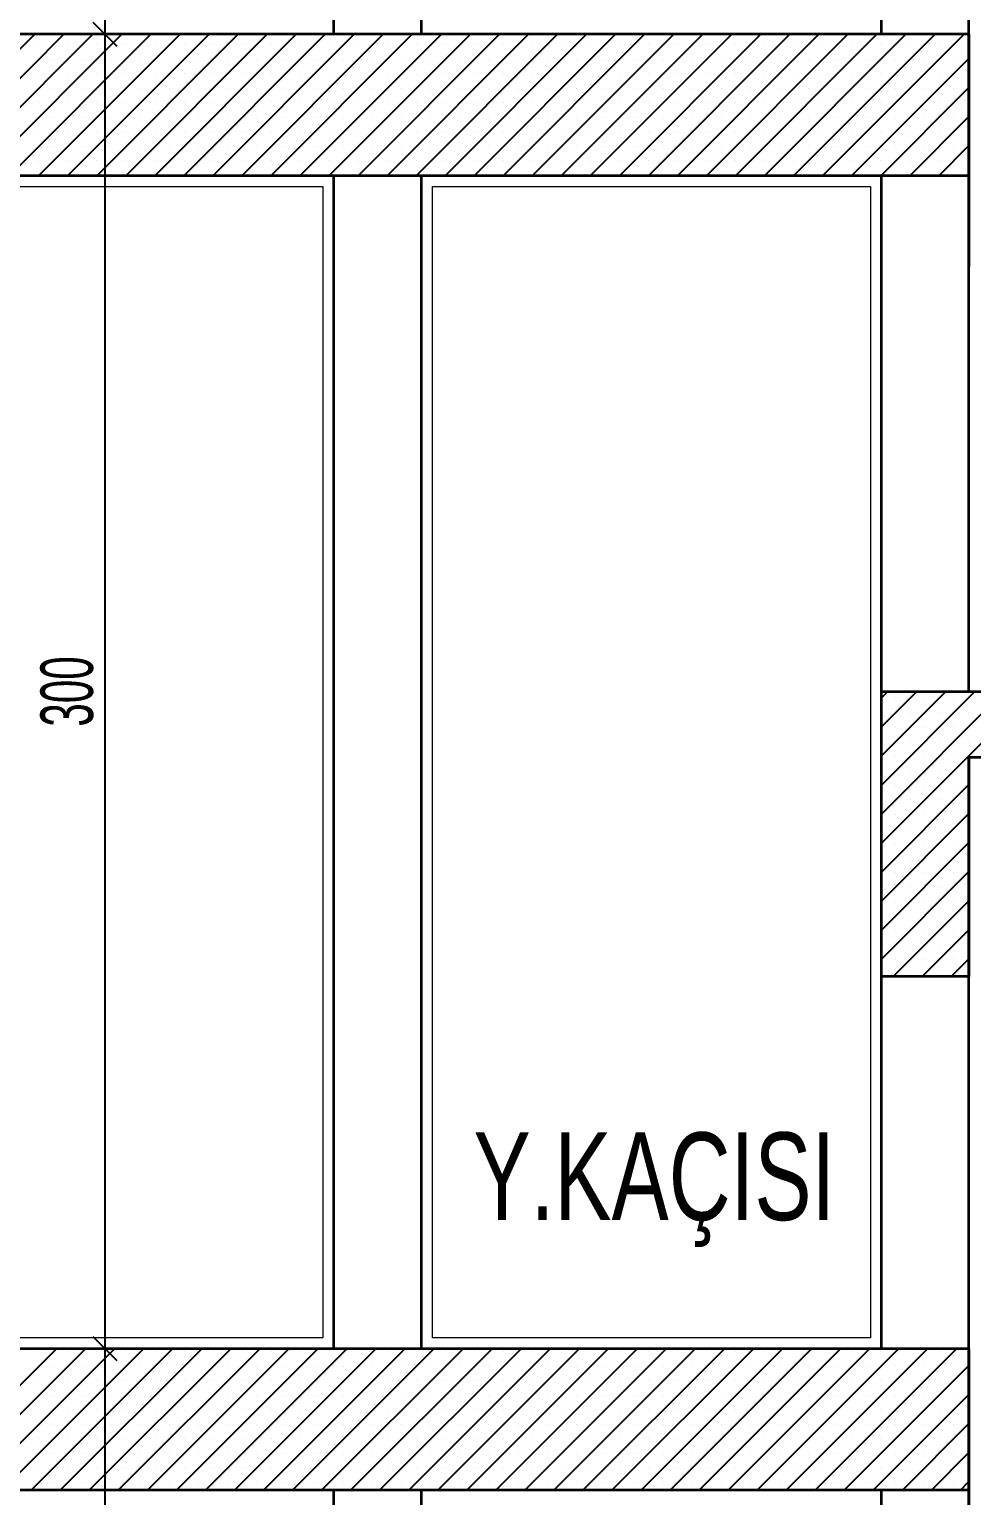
# Model space of a CAD drawing. Header units: inches. Extents: x -7543 to -822, y 102837 to 190349.
# Drawn here: x -828.2879 to -828.2449, y 102837.1172 to 102837.1841 of the extents above; entities that cross this region are included whole.
import ezdxf

# ---------------------------------------------------------------- set-up
doc = ezdxf.new("R2010")
doc.units = ezdxf.units.IN
doc.header["$MEASUREMENT"] = 0
doc.layers.get('0').update_dxf_attribs({"lineweight": 25})
doc.layers.add('DUVAR', color=7, linetype='Continuous', lineweight=35, true_color=0xfc4642)
for name, color, linetype, lineweight in [('ICOL', 55, 'Continuous', 25), ('SIVA', 150, 'Continuous', 15), ('TARAMA', 8, 'Continuous', 25), ('YAZI', 7, 'Continuous', 25)]:
    doc.layers.add(name, color=color, linetype=linetype, lineweight=lineweight)
doc.styles.add('arıal', font='arial.ttf', dxfattribs={"width": 0.7})
doc.styles.add('OLCU', font='tromand.shx', dxfattribs={"width": 0.6, "height": 12})

# ---------------------------------------------------------------- blocks, each defined once
blk = doc.blocks.new('_Oblique')
at = {"color": 0, "linetype": 'ByBlock', "lineweight": -2}
blk.add_line((-0.5, -0.5), (0.5, 0.5), dxfattribs=at)

msp = doc.modelspace()

# ---------------------------------------------------------------- linework, layer by layer
at = {"layer": 'DUVAR'}
for p, q in [((-828.274018, 102837.183885), (-828.274018, 102837.237427)), ((-828.270018, 102837.183885), (-828.270018, 102837.237427)), ((-828.249018, 102837.183885), (-828.249018, 102837.237427)), ((-828.245018, 102837.179227), (-828.245018, 102837.210873)), ((-828.245018, 102837.183885), (-828.339018, 102837.183885)), ((-828.245018, 102837.183885), (-828.335018, 102837.183885)), ((-828.245018, 102837.183885), (-828.245018, 102837.173285)), ((-828.245018, 102837.183885), (-828.245018, 102837.173285)), ((-828.245018, 102837.153873), (-828.245018, 102837.180627)), ((-828.245018, 102837.177427), (-828.339018, 102837.177427)), ((-828.245018, 102837.177427), (-828.339018, 102837.177427)), ((-828.245018, 102837.177427), (-828.339018, 102837.177427)), ((-828.245018, 102837.177427), (-828.339018, 102837.177427)), ((-828.245018, 102837.177427), (-828.339018, 102837.177427)), ((-828.274018, 102837.123885), (-828.274018, 102837.177427)), ((-828.270018, 102837.123885), (-828.270018, 102837.177427)), ((-828.249018, 102837.123885), (-828.249018, 102837.177427)), ((-828.219051, 102837.153873), (-828.249018, 102837.153873)), ((-828.245018, 102837.119227), (-828.245018, 102837.150873)), ((-828.225828, 102837.150873), (-828.245018, 102837.150873)), ((-828.245018, 102837.150873), (-828.245018, 102837.140873)), ((-828.245018, 102837.140873), (-828.249018, 102837.140873)), ((-828.245018, 102837.123885), (-828.339018, 102837.123885)), ((-828.245018, 102837.123885), (-828.335018, 102837.123885)), ((-828.245018, 102837.123885), (-828.245018, 102837.113285)), ((-828.245018, 102837.093873), (-828.245018, 102837.120627)), ((-828.245018, 102837.117427), (-828.339018, 102837.117427)), ((-828.245018, 102837.117427), (-828.339018, 102837.117427)), ((-828.245018, 102837.117427), (-828.339018, 102837.117427)), ((-828.245018, 102837.117427), (-828.339018, 102837.117427)), ((-828.245018, 102837.117427), (-828.339018, 102837.117427)), ((-828.274018, 102837.063885), (-828.274018, 102837.117427)), ((-828.270018, 102837.063885), (-828.270018, 102837.117427)), ((-828.249018, 102837.063885), (-828.249018, 102837.117427))]:
    msp.add_line(p, q, dxfattribs=at)
at = {"layer": 'ICOL'}
for p, q in [((-828.284468, 102837.243885), (-828.284468, 102837.183885)), ((-828.284468, 102837.183885), (-828.284468, 102837.123885)), ((-828.284468, 102837.123885), (-828.284468, 102837.063885))]:
    msp.add_line(p, q, dxfattribs=at)
at = {"layer": 'ICOL', "color": 53}
for p, q in [((-828.286868, 102837.183885), (-828.285308, 102837.183885)), ((-828.286868, 102837.183885), (-828.285308, 102837.183885)), ((-828.286868, 102837.123885), (-828.285308, 102837.123885)), ((-828.286868, 102837.123885), (-828.285308, 102837.123885))]:
    msp.add_line(p, q, dxfattribs=at)
at = {"layer": 'SIVA'}
for p, q in [((-828.330518, 102837.176927), (-828.274518, 102837.176927)), ((-828.274518, 102837.176927), (-828.274518, 102837.124385)), ((-828.269518, 102837.176927), (-828.249518, 102837.176927)), ((-828.269518, 102837.124385), (-828.269518, 102837.176927)), ((-828.249518, 102837.176927), (-828.249518, 102837.124385)), ((-828.274518, 102837.124385), (-828.330518, 102837.124385)), ((-828.249518, 102837.124385), (-828.269518, 102837.124385))]:
    msp.add_line(p, q, dxfattribs=at)
at = {"layer": 'TARAMA'}
for p, q in [((-828.294126, 102837.177427), (-828.287668, 102837.183885)), ((-828.2928, 102837.177427), (-828.286343, 102837.183885)), ((-828.291474, 102837.177427), (-828.285017, 102837.183885)), ((-828.290149, 102837.177427), (-828.283691, 102837.183885)), ((-828.288823, 102837.177427), (-828.282365, 102837.183885)), ((-828.287497, 102837.177427), (-828.281039, 102837.183885)), ((-828.287484, 102837.183406), (-828.287484, 102837.183406)), ((-828.286171, 102837.177427), (-828.279714, 102837.183885)), ((-828.286159, 102837.183406), (-828.286159, 102837.183406)), ((-828.284845, 102837.177427), (-828.278388, 102837.183885)), ((-828.284833, 102837.183406), (-828.284833, 102837.183406)), ((-828.283519, 102837.177427), (-828.277062, 102837.183885)), ((-828.283507, 102837.183406), (-828.283507, 102837.183406)), ((-828.282194, 102837.177427), (-828.275736, 102837.183885)), ((-828.282181, 102837.183406), (-828.282181, 102837.183406)), ((-828.280868, 102837.177427), (-828.27441, 102837.183885)), ((-828.280855, 102837.183406), (-828.280855, 102837.183406)), ((-828.279542, 102837.177427), (-828.273084, 102837.183885)), ((-828.279529, 102837.183406), (-828.279529, 102837.183406)), ((-828.278216, 102837.177427), (-828.271759, 102837.183885)), ((-828.278204, 102837.183406), (-828.278204, 102837.183406)), ((-828.27689, 102837.177427), (-828.270433, 102837.183885)), ((-828.276878, 102837.183406), (-828.276878, 102837.183406)), ((-828.275564, 102837.177427), (-828.269107, 102837.183885)), ((-828.275552, 102837.183406), (-828.275552, 102837.183406)), ((-828.274239, 102837.177427), (-828.267781, 102837.183885)), ((-828.274226, 102837.183406), (-828.274226, 102837.183406)), ((-828.272913, 102837.177427), (-828.266455, 102837.183885)), ((-828.2729, 102837.183406), (-828.2729, 102837.183406)), ((-828.271587, 102837.177427), (-828.265129, 102837.183885)), ((-828.271575, 102837.183406), (-828.271575, 102837.183406)), ((-828.270261, 102837.177427), (-828.263804, 102837.183885)), ((-828.270249, 102837.183406), (-828.270249, 102837.183406)), ((-828.268935, 102837.177427), (-828.262478, 102837.183885)), ((-828.268923, 102837.183406), (-828.268923, 102837.183406)), ((-828.26761, 102837.177427), (-828.261152, 102837.183885)), ((-828.267597, 102837.183406), (-828.267597, 102837.183406)), ((-828.266284, 102837.177427), (-828.259826, 102837.183885)), ((-828.266271, 102837.183406), (-828.266271, 102837.183406)), ((-828.264958, 102837.177427), (-828.2585, 102837.183885)), ((-828.264945, 102837.183406), (-828.264945, 102837.183406)), ((-828.263632, 102837.177427), (-828.257175, 102837.183885)), ((-828.26362, 102837.183406), (-828.26362, 102837.183406)), ((-828.262306, 102837.177427), (-828.255849, 102837.183885)), ((-828.262294, 102837.183406), (-828.262294, 102837.183406)), ((-828.26098, 102837.177427), (-828.254523, 102837.183885)), ((-828.260968, 102837.183406), (-828.260968, 102837.183406)), ((-828.259655, 102837.177427), (-828.253197, 102837.183885)), ((-828.259642, 102837.183406), (-828.259642, 102837.183406)), ((-828.258329, 102837.177427), (-828.251871, 102837.183885)), ((-828.258316, 102837.183406), (-828.258316, 102837.183406)), ((-828.257003, 102837.177427), (-828.250545, 102837.183885)), ((-828.25699, 102837.183406), (-828.25699, 102837.183406)), ((-828.255677, 102837.177427), (-828.24922, 102837.183885)), ((-828.255665, 102837.183406), (-828.255665, 102837.183406)), ((-828.254351, 102837.177427), (-828.247894, 102837.183885)), ((-828.254339, 102837.183406), (-828.254339, 102837.183406)), ((-828.253025, 102837.177427), (-828.246568, 102837.183885)), ((-828.253013, 102837.183406), (-828.253013, 102837.183406)), ((-828.2517, 102837.177427), (-828.245242, 102837.183885)), ((-828.251687, 102837.183406), (-828.251687, 102837.183406)), ((-828.250361, 102837.183406), (-828.250361, 102837.183406)), ((-828.249036, 102837.183406), (-828.249036, 102837.183406)), ((-828.24771, 102837.183406), (-828.24771, 102837.183406)), ((-828.246384, 102837.183406), (-828.246384, 102837.183406)), ((-828.245058, 102837.183406), (-828.245058, 102837.183406)), ((-828.286822, 102837.182743), (-828.286822, 102837.182743)), ((-828.285496, 102837.182743), (-828.285496, 102837.182743)), ((-828.28417, 102837.182743), (-828.28417, 102837.182743)), ((-828.282844, 102837.182743), (-828.282844, 102837.182743)), ((-828.281518, 102837.182743), (-828.281518, 102837.182743)), ((-828.280192, 102837.182743), (-828.280192, 102837.182743)), ((-828.278867, 102837.182743), (-828.278867, 102837.182743)), ((-828.277541, 102837.182743), (-828.277541, 102837.182743)), ((-828.276215, 102837.182743), (-828.276215, 102837.182743)), ((-828.274889, 102837.182743), (-828.274889, 102837.182743)), ((-828.273563, 102837.182743), (-828.273563, 102837.182743)), ((-828.272237, 102837.182743), (-828.272237, 102837.182743)), ((-828.270912, 102837.182743), (-828.270912, 102837.182743)), ((-828.269586, 102837.182743), (-828.269586, 102837.182743)), ((-828.26826, 102837.182743), (-828.26826, 102837.182743)), ((-828.266934, 102837.182743), (-828.266934, 102837.182743)), ((-828.265608, 102837.182743), (-828.265608, 102837.182743)), ((-828.264283, 102837.182743), (-828.264283, 102837.182743)), ((-828.262957, 102837.182743), (-828.262957, 102837.182743)), ((-828.261631, 102837.182743), (-828.261631, 102837.182743)), ((-828.260305, 102837.182743), (-828.260305, 102837.182743)), ((-828.258979, 102837.182743), (-828.258979, 102837.182743)), ((-828.257653, 102837.182743), (-828.257653, 102837.182743)), ((-828.256328, 102837.182743), (-828.256328, 102837.182743)), ((-828.255002, 102837.182743), (-828.255002, 102837.182743)), ((-828.253676, 102837.182743), (-828.253676, 102837.182743)), ((-828.25235, 102837.182743), (-828.25235, 102837.182743)), ((-828.251024, 102837.182743), (-828.251024, 102837.182743)), ((-828.250374, 102837.177427), (-828.245018, 102837.182783)), ((-828.249698, 102837.182743), (-828.249698, 102837.182743)), ((-828.248373, 102837.182743), (-828.248373, 102837.182743)), ((-828.247047, 102837.182743), (-828.247047, 102837.182743)), ((-828.245721, 102837.182743), (-828.245721, 102837.182743)), ((-828.287484, 102837.18208), (-828.287484, 102837.18208)), ((-828.286159, 102837.18208), (-828.286159, 102837.18208)), ((-828.284833, 102837.18208), (-828.284833, 102837.18208)), ((-828.283507, 102837.18208), (-828.283507, 102837.18208)), ((-828.282181, 102837.18208), (-828.282181, 102837.18208)), ((-828.280855, 102837.18208), (-828.280855, 102837.18208)), ((-828.279529, 102837.18208), (-828.279529, 102837.18208)), ((-828.278204, 102837.18208), (-828.278204, 102837.18208)), ((-828.276878, 102837.18208), (-828.276878, 102837.18208)), ((-828.275552, 102837.18208), (-828.275552, 102837.18208)), ((-828.274226, 102837.18208), (-828.274226, 102837.18208)), ((-828.2729, 102837.18208), (-828.2729, 102837.18208)), ((-828.271575, 102837.18208), (-828.271575, 102837.18208)), ((-828.270249, 102837.18208), (-828.270249, 102837.18208)), ((-828.268923, 102837.18208), (-828.268923, 102837.18208)), ((-828.267597, 102837.18208), (-828.267597, 102837.18208)), ((-828.266271, 102837.18208), (-828.266271, 102837.18208)), ((-828.264945, 102837.18208), (-828.264945, 102837.18208)), ((-828.26362, 102837.18208), (-828.26362, 102837.18208)), ((-828.262294, 102837.18208), (-828.262294, 102837.18208)), ((-828.260968, 102837.18208), (-828.260968, 102837.18208)), ((-828.259642, 102837.18208), (-828.259642, 102837.18208)), ((-828.258316, 102837.18208), (-828.258316, 102837.18208)), ((-828.25699, 102837.18208), (-828.25699, 102837.18208)), ((-828.255665, 102837.18208), (-828.255665, 102837.18208)), ((-828.254339, 102837.18208), (-828.254339, 102837.18208)), ((-828.253013, 102837.18208), (-828.253013, 102837.18208)), ((-828.251687, 102837.18208), (-828.251687, 102837.18208)), ((-828.250361, 102837.18208), (-828.250361, 102837.18208)), ((-828.249036, 102837.18208), (-828.249036, 102837.18208)), ((-828.24771, 102837.18208), (-828.24771, 102837.18208)), ((-828.246384, 102837.18208), (-828.246384, 102837.18208)), ((-828.245058, 102837.18208), (-828.245058, 102837.18208)), ((-828.286822, 102837.181417), (-828.286822, 102837.181417)), ((-828.285496, 102837.181417), (-828.285496, 102837.181417)), ((-828.28417, 102837.181417), (-828.28417, 102837.181417)), ((-828.282844, 102837.181417), (-828.282844, 102837.181417)), ((-828.281518, 102837.181417), (-828.281518, 102837.181417)), ((-828.280192, 102837.181417), (-828.280192, 102837.181417)), ((-828.278867, 102837.181417), (-828.278867, 102837.181417)), ((-828.277541, 102837.181417), (-828.277541, 102837.181417)), ((-828.276215, 102837.181417), (-828.276215, 102837.181417)), ((-828.274889, 102837.181417), (-828.274889, 102837.181417)), ((-828.273563, 102837.181417), (-828.273563, 102837.181417)), ((-828.272237, 102837.181417), (-828.272237, 102837.181417)), ((-828.270912, 102837.181417), (-828.270912, 102837.181417)), ((-828.269586, 102837.181417), (-828.269586, 102837.181417)), ((-828.26826, 102837.181417), (-828.26826, 102837.181417)), ((-828.266934, 102837.181417), (-828.266934, 102837.181417)), ((-828.265608, 102837.181417), (-828.265608, 102837.181417)), ((-828.264283, 102837.181417), (-828.264283, 102837.181417)), ((-828.262957, 102837.181417), (-828.262957, 102837.181417)), ((-828.261631, 102837.181417), (-828.261631, 102837.181417)), ((-828.260305, 102837.181417), (-828.260305, 102837.181417)), ((-828.258979, 102837.181417), (-828.258979, 102837.181417)), ((-828.257653, 102837.181417), (-828.257653, 102837.181417)), ((-828.256328, 102837.181417), (-828.256328, 102837.181417)), ((-828.255002, 102837.181417), (-828.255002, 102837.181417)), ((-828.253676, 102837.181417), (-828.253676, 102837.181417)), ((-828.25235, 102837.181417), (-828.25235, 102837.181417)), ((-828.251024, 102837.181417), (-828.251024, 102837.181417)), ((-828.249698, 102837.181417), (-828.249698, 102837.181417)), ((-828.249048, 102837.177427), (-828.245018, 102837.181458)), ((-828.248373, 102837.181417), (-828.248373, 102837.181417)), ((-828.247047, 102837.181417), (-828.247047, 102837.181417)), ((-828.245721, 102837.181417), (-828.245721, 102837.181417)), ((-828.287484, 102837.180754), (-828.287484, 102837.180754)), ((-828.286159, 102837.180754), (-828.286159, 102837.180754)), ((-828.284833, 102837.180754), (-828.284833, 102837.180754)), ((-828.283507, 102837.180754), (-828.283507, 102837.180754)), ((-828.282181, 102837.180754), (-828.282181, 102837.180754)), ((-828.280855, 102837.180754), (-828.280855, 102837.180754)), ((-828.279529, 102837.180754), (-828.279529, 102837.180754)), ((-828.278204, 102837.180754), (-828.278204, 102837.180754)), ((-828.276878, 102837.180754), (-828.276878, 102837.180754)), ((-828.275552, 102837.180754), (-828.275552, 102837.180754)), ((-828.274226, 102837.180754), (-828.274226, 102837.180754)), ((-828.2729, 102837.180754), (-828.2729, 102837.180754)), ((-828.271575, 102837.180754), (-828.271575, 102837.180754)), ((-828.270249, 102837.180754), (-828.270249, 102837.180754)), ((-828.268923, 102837.180754), (-828.268923, 102837.180754)), ((-828.267597, 102837.180754), (-828.267597, 102837.180754)), ((-828.266271, 102837.180754), (-828.266271, 102837.180754)), ((-828.264945, 102837.180754), (-828.264945, 102837.180754)), ((-828.26362, 102837.180754), (-828.26362, 102837.180754)), ((-828.262294, 102837.180754), (-828.262294, 102837.180754)), ((-828.260968, 102837.180754), (-828.260968, 102837.180754)), ((-828.259642, 102837.180754), (-828.259642, 102837.180754)), ((-828.258316, 102837.180754), (-828.258316, 102837.180754)), ((-828.25699, 102837.180754), (-828.25699, 102837.180754)), ((-828.255665, 102837.180754), (-828.255665, 102837.180754)), ((-828.254339, 102837.180754), (-828.254339, 102837.180754)), ((-828.253013, 102837.180754), (-828.253013, 102837.180754)), ((-828.251687, 102837.180754), (-828.251687, 102837.180754)), ((-828.250361, 102837.180754), (-828.250361, 102837.180754)), ((-828.249036, 102837.180754), (-828.249036, 102837.180754)), ((-828.24771, 102837.180754), (-828.24771, 102837.180754)), ((-828.246384, 102837.180754), (-828.246384, 102837.180754)), ((-828.245058, 102837.180754), (-828.245058, 102837.180754)), ((-828.286822, 102837.180091), (-828.286822, 102837.180091)), ((-828.285496, 102837.180091), (-828.285496, 102837.180091)), ((-828.28417, 102837.180091), (-828.28417, 102837.180091)), ((-828.282844, 102837.180091), (-828.282844, 102837.180091)), ((-828.281518, 102837.180091), (-828.281518, 102837.180091)), ((-828.280192, 102837.180091), (-828.280192, 102837.180091)), ((-828.278867, 102837.180091), (-828.278867, 102837.180091)), ((-828.277541, 102837.180091), (-828.277541, 102837.180091)), ((-828.276215, 102837.180091), (-828.276215, 102837.180091)), ((-828.274889, 102837.180091), (-828.274889, 102837.180091)), ((-828.273563, 102837.180091), (-828.273563, 102837.180091)), ((-828.272237, 102837.180091), (-828.272237, 102837.180091)), ((-828.270912, 102837.180091), (-828.270912, 102837.180091)), ((-828.269586, 102837.180091), (-828.269586, 102837.180091)), ((-828.26826, 102837.180091), (-828.26826, 102837.180091)), ((-828.266934, 102837.180091), (-828.266934, 102837.180091)), ((-828.265608, 102837.180091), (-828.265608, 102837.180091)), ((-828.264283, 102837.180091), (-828.264283, 102837.180091)), ((-828.262957, 102837.180091), (-828.262957, 102837.180091)), ((-828.261631, 102837.180091), (-828.261631, 102837.180091)), ((-828.260305, 102837.180091), (-828.260305, 102837.180091)), ((-828.258979, 102837.180091), (-828.258979, 102837.180091)), ((-828.257653, 102837.180091), (-828.257653, 102837.180091)), ((-828.256328, 102837.180091), (-828.256328, 102837.180091)), ((-828.255002, 102837.180091), (-828.255002, 102837.180091)), ((-828.253676, 102837.180091), (-828.253676, 102837.180091)), ((-828.25235, 102837.180091), (-828.25235, 102837.180091)), ((-828.251024, 102837.180091), (-828.251024, 102837.180091)), ((-828.249698, 102837.180091), (-828.249698, 102837.180091)), ((-828.248373, 102837.180091), (-828.248373, 102837.180091)), ((-828.247722, 102837.177427), (-828.245018, 102837.180132)), ((-828.247047, 102837.180091), (-828.247047, 102837.180091)), ((-828.245721, 102837.180091), (-828.245721, 102837.180091)), ((-828.287484, 102837.179428), (-828.287484, 102837.179428)), ((-828.286159, 102837.179428), (-828.286159, 102837.179428)), ((-828.284833, 102837.179428), (-828.284833, 102837.179428)), ((-828.283507, 102837.179428), (-828.283507, 102837.179428)), ((-828.282181, 102837.179428), (-828.282181, 102837.179428)), ((-828.280855, 102837.179428), (-828.280855, 102837.179428)), ((-828.279529, 102837.179428), (-828.279529, 102837.179428)), ((-828.278204, 102837.179428), (-828.278204, 102837.179428)), ((-828.276878, 102837.179428), (-828.276878, 102837.179428)), ((-828.275552, 102837.179428), (-828.275552, 102837.179428)), ((-828.274226, 102837.179428), (-828.274226, 102837.179428)), ((-828.2729, 102837.179428), (-828.2729, 102837.179428)), ((-828.271575, 102837.179428), (-828.271575, 102837.179428)), ((-828.270249, 102837.179428), (-828.270249, 102837.179428)), ((-828.268923, 102837.179428), (-828.268923, 102837.179428)), ((-828.267597, 102837.179428), (-828.267597, 102837.179428)), ((-828.266271, 102837.179428), (-828.266271, 102837.179428)), ((-828.264945, 102837.179428), (-828.264945, 102837.179428)), ((-828.26362, 102837.179428), (-828.26362, 102837.179428)), ((-828.262294, 102837.179428), (-828.262294, 102837.179428)), ((-828.260968, 102837.179428), (-828.260968, 102837.179428)), ((-828.259642, 102837.179428), (-828.259642, 102837.179428)), ((-828.258316, 102837.179428), (-828.258316, 102837.179428)), ((-828.25699, 102837.179428), (-828.25699, 102837.179428)), ((-828.255665, 102837.179428), (-828.255665, 102837.179428)), ((-828.254339, 102837.179428), (-828.254339, 102837.179428)), ((-828.253013, 102837.179428), (-828.253013, 102837.179428)), ((-828.251687, 102837.179428), (-828.251687, 102837.179428)), ((-828.250361, 102837.179428), (-828.250361, 102837.179428)), ((-828.249036, 102837.179428), (-828.249036, 102837.179428)), ((-828.24771, 102837.179428), (-828.24771, 102837.179428)), ((-828.246384, 102837.179428), (-828.246384, 102837.179428)), ((-828.245058, 102837.179428), (-828.245058, 102837.179428)), ((-828.286822, 102837.178765), (-828.286822, 102837.178765)), ((-828.285496, 102837.178765), (-828.285496, 102837.178765)), ((-828.28417, 102837.178765), (-828.28417, 102837.178765)), ((-828.282844, 102837.178765), (-828.282844, 102837.178765)), ((-828.281518, 102837.178765), (-828.281518, 102837.178765)), ((-828.280192, 102837.178765), (-828.280192, 102837.178765)), ((-828.278867, 102837.178765), (-828.278867, 102837.178765)), ((-828.277541, 102837.178765), (-828.277541, 102837.178765)), ((-828.276215, 102837.178765), (-828.276215, 102837.178765)), ((-828.274889, 102837.178765), (-828.274889, 102837.178765)), ((-828.273563, 102837.178765), (-828.273563, 102837.178765)), ((-828.272237, 102837.178765), (-828.272237, 102837.178765)), ((-828.270912, 102837.178765), (-828.270912, 102837.178765)), ((-828.269586, 102837.178765), (-828.269586, 102837.178765)), ((-828.26826, 102837.178765), (-828.26826, 102837.178765)), ((-828.266934, 102837.178765), (-828.266934, 102837.178765)), ((-828.265608, 102837.178765), (-828.265608, 102837.178765)), ((-828.264283, 102837.178765), (-828.264283, 102837.178765)), ((-828.262957, 102837.178765), (-828.262957, 102837.178765)), ((-828.261631, 102837.178765), (-828.261631, 102837.178765)), ((-828.260305, 102837.178765), (-828.260305, 102837.178765)), ((-828.258979, 102837.178765), (-828.258979, 102837.178765)), ((-828.257653, 102837.178765), (-828.257653, 102837.178765)), ((-828.256328, 102837.178765), (-828.256328, 102837.178765)), ((-828.255002, 102837.178765), (-828.255002, 102837.178765)), ((-828.253676, 102837.178765), (-828.253676, 102837.178765)), ((-828.25235, 102837.178765), (-828.25235, 102837.178765)), ((-828.251024, 102837.178765), (-828.251024, 102837.178765)), ((-828.249698, 102837.178765), (-828.249698, 102837.178765)), ((-828.248373, 102837.178765), (-828.248373, 102837.178765)), ((-828.247047, 102837.178765), (-828.247047, 102837.178765)), ((-828.246396, 102837.177427), (-828.245018, 102837.178806)), ((-828.245721, 102837.178765), (-828.245721, 102837.178765)), ((-828.287484, 102837.178103), (-828.287484, 102837.178103)), ((-828.286159, 102837.178103), (-828.286159, 102837.178103)), ((-828.284833, 102837.178103), (-828.284833, 102837.178103)), ((-828.283507, 102837.178103), (-828.283507, 102837.178103)), ((-828.282181, 102837.178103), (-828.282181, 102837.178103)), ((-828.280855, 102837.178103), (-828.280855, 102837.178103)), ((-828.279529, 102837.178103), (-828.279529, 102837.178103)), ((-828.278204, 102837.178103), (-828.278204, 102837.178103)), ((-828.276878, 102837.178103), (-828.276878, 102837.178103)), ((-828.275552, 102837.178103), (-828.275552, 102837.178103)), ((-828.274226, 102837.178103), (-828.274226, 102837.178103)), ((-828.2729, 102837.178103), (-828.2729, 102837.178103)), ((-828.271575, 102837.178103), (-828.271575, 102837.178103)), ((-828.270249, 102837.178103), (-828.270249, 102837.178103)), ((-828.268923, 102837.178103), (-828.268923, 102837.178103)), ((-828.267597, 102837.178103), (-828.267597, 102837.178103)), ((-828.266271, 102837.178103), (-828.266271, 102837.178103)), ((-828.264945, 102837.178103), (-828.264945, 102837.178103)), ((-828.26362, 102837.178103), (-828.26362, 102837.178103)), ((-828.262294, 102837.178103), (-828.262294, 102837.178103)), ((-828.260968, 102837.178103), (-828.260968, 102837.178103)), ((-828.259642, 102837.178103), (-828.259642, 102837.178103)), ((-828.258316, 102837.178103), (-828.258316, 102837.178103)), ((-828.25699, 102837.178103), (-828.25699, 102837.178103)), ((-828.255665, 102837.178103), (-828.255665, 102837.178103)), ((-828.254339, 102837.178103), (-828.254339, 102837.178103)), ((-828.253013, 102837.178103), (-828.253013, 102837.178103)), ((-828.251687, 102837.178103), (-828.251687, 102837.178103)), ((-828.250361, 102837.178103), (-828.250361, 102837.178103)), ((-828.249036, 102837.178103), (-828.249036, 102837.178103)), ((-828.24771, 102837.178103), (-828.24771, 102837.178103)), ((-828.246384, 102837.178103), (-828.246384, 102837.178103)), ((-828.245058, 102837.178103), (-828.245058, 102837.178103)), ((-828.286822, 102837.17744), (-828.286822, 102837.17744)), ((-828.285496, 102837.17744), (-828.285496, 102837.17744)), ((-828.28417, 102837.17744), (-828.28417, 102837.17744)), ((-828.282844, 102837.17744), (-828.282844, 102837.17744)), ((-828.281518, 102837.17744), (-828.281518, 102837.17744)), ((-828.280192, 102837.17744), (-828.280192, 102837.17744)), ((-828.278867, 102837.17744), (-828.278867, 102837.17744)), ((-828.277541, 102837.17744), (-828.277541, 102837.17744)), ((-828.276215, 102837.17744), (-828.276215, 102837.17744)), ((-828.274889, 102837.17744), (-828.274889, 102837.17744)), ((-828.273563, 102837.17744), (-828.273563, 102837.17744)), ((-828.272237, 102837.17744), (-828.272237, 102837.17744)), ((-828.270912, 102837.17744), (-828.270912, 102837.17744)), ((-828.269586, 102837.17744), (-828.269586, 102837.17744)), ((-828.26826, 102837.17744), (-828.26826, 102837.17744)), ((-828.266934, 102837.17744), (-828.266934, 102837.17744)), ((-828.265608, 102837.17744), (-828.265608, 102837.17744)), ((-828.264283, 102837.17744), (-828.264283, 102837.17744)), ((-828.262957, 102837.17744), (-828.262957, 102837.17744)), ((-828.261631, 102837.17744), (-828.261631, 102837.17744)), ((-828.260305, 102837.17744), (-828.260305, 102837.17744)), ((-828.258979, 102837.17744), (-828.258979, 102837.17744)), ((-828.257653, 102837.17744), (-828.257653, 102837.17744)), ((-828.256328, 102837.17744), (-828.256328, 102837.17744)), ((-828.255002, 102837.17744), (-828.255002, 102837.17744)), ((-828.253676, 102837.17744), (-828.253676, 102837.17744)), ((-828.25235, 102837.17744), (-828.25235, 102837.17744)), ((-828.251024, 102837.17744), (-828.251024, 102837.17744)), ((-828.249698, 102837.17744), (-828.249698, 102837.17744)), ((-828.248373, 102837.17744), (-828.248373, 102837.17744)), ((-828.247047, 102837.17744), (-828.247047, 102837.17744)), ((-828.245721, 102837.17744), (-828.245721, 102837.17744)), ((-828.245071, 102837.177427), (-828.245018, 102837.17748)), ((-828.249018, 102837.153593), (-828.248738, 102837.153873)), ((-828.249018, 102837.152267), (-828.247412, 102837.153873)), ((-828.249018, 102837.150941), (-828.246086, 102837.153873)), ((-828.249018, 102837.149615), (-828.24476, 102837.153873)), ((-828.249018, 102837.148289), (-828.243434, 102837.153873)), ((-828.249018, 102837.146964), (-828.242108, 102837.153873)), ((-828.248373, 102837.153575), (-828.248373, 102837.153575)), ((-828.247047, 102837.153575), (-828.247047, 102837.153575)), ((-828.245721, 102837.153575), (-828.245721, 102837.153575)), ((-828.24771, 102837.152912), (-828.24771, 102837.152912)), ((-828.246384, 102837.152912), (-828.246384, 102837.152912)), ((-828.245058, 102837.152912), (-828.245058, 102837.152912)), ((-828.248373, 102837.152249), (-828.248373, 102837.152249)), ((-828.247047, 102837.152249), (-828.247047, 102837.152249)), ((-828.245721, 102837.152249), (-828.245721, 102837.152249)), ((-828.24771, 102837.151586), (-828.24771, 102837.151586)), ((-828.246384, 102837.151586), (-828.246384, 102837.151586)), ((-828.245058, 102837.151586), (-828.245058, 102837.151586)), ((-828.248373, 102837.150923), (-828.248373, 102837.150923)), ((-828.247047, 102837.150923), (-828.247047, 102837.150923)), ((-828.245721, 102837.150923), (-828.245721, 102837.150923)), ((-828.24771, 102837.15026), (-828.24771, 102837.15026)), ((-828.246384, 102837.15026), (-828.246384, 102837.15026)), ((-828.245058, 102837.15026), (-828.245058, 102837.15026)), ((-828.249018, 102837.145638), (-828.245018, 102837.149638)), ((-828.248373, 102837.149597), (-828.248373, 102837.149597)), ((-828.247047, 102837.149597), (-828.247047, 102837.149597)), ((-828.245721, 102837.149597), (-828.245721, 102837.149597)), ((-828.24771, 102837.148934), (-828.24771, 102837.148934)), ((-828.246384, 102837.148934), (-828.246384, 102837.148934)), ((-828.245058, 102837.148934), (-828.245058, 102837.148934)), ((-828.249018, 102837.144312), (-828.245018, 102837.148312)), ((-828.248373, 102837.148271), (-828.248373, 102837.148271)), ((-828.247047, 102837.148271), (-828.247047, 102837.148271)), ((-828.245721, 102837.148271), (-828.245721, 102837.148271)), ((-828.24771, 102837.147609), (-828.24771, 102837.147609)), ((-828.246384, 102837.147609), (-828.246384, 102837.147609)), ((-828.245058, 102837.147609), (-828.245058, 102837.147609)), ((-828.249018, 102837.142986), (-828.245018, 102837.146986)), ((-828.248373, 102837.146946), (-828.248373, 102837.146946)), ((-828.247047, 102837.146946), (-828.247047, 102837.146946)), ((-828.245721, 102837.146946), (-828.245721, 102837.146946)), ((-828.24771, 102837.146283), (-828.24771, 102837.146283)), ((-828.246384, 102837.146283), (-828.246384, 102837.146283)), ((-828.245058, 102837.146283), (-828.245058, 102837.146283)), ((-828.249018, 102837.14166), (-828.245018, 102837.14566)), ((-828.248373, 102837.14562), (-828.248373, 102837.14562)), ((-828.247047, 102837.14562), (-828.247047, 102837.14562)), ((-828.245721, 102837.14562), (-828.245721, 102837.14562)), ((-828.24771, 102837.144957), (-828.24771, 102837.144957)), ((-828.246384, 102837.144957), (-828.246384, 102837.144957)), ((-828.245058, 102837.144957), (-828.245058, 102837.144957)), ((-828.248479, 102837.140873), (-828.245018, 102837.144335)), ((-828.248373, 102837.144294), (-828.248373, 102837.144294)), ((-828.247047, 102837.144294), (-828.247047, 102837.144294)), ((-828.245721, 102837.144294), (-828.245721, 102837.144294)), ((-828.24771, 102837.143631), (-828.24771, 102837.143631)), ((-828.246384, 102837.143631), (-828.246384, 102837.143631)), ((-828.245058, 102837.143631), (-828.245058, 102837.143631)), ((-828.248373, 102837.142968), (-828.248373, 102837.142968)), ((-828.247153, 102837.140873), (-828.245018, 102837.143009)), ((-828.247047, 102837.142968), (-828.247047, 102837.142968)), ((-828.245721, 102837.142968), (-828.245721, 102837.142968)), ((-828.24771, 102837.142305), (-828.24771, 102837.142305)), ((-828.246384, 102837.142305), (-828.246384, 102837.142305)), ((-828.245058, 102837.142305), (-828.245058, 102837.142305)), ((-828.248373, 102837.141642), (-828.248373, 102837.141642)), ((-828.247047, 102837.141642), (-828.247047, 102837.141642)), ((-828.245828, 102837.140873), (-828.245018, 102837.141683)), ((-828.245721, 102837.141642), (-828.245721, 102837.141642)), ((-828.24771, 102837.140979), (-828.24771, 102837.140979)), ((-828.246384, 102837.140979), (-828.246384, 102837.140979)), ((-828.245058, 102837.140979), (-828.245058, 102837.140979)), ((-828.293138, 102837.117427), (-828.286681, 102837.123885)), ((-828.291812, 102837.117427), (-828.285355, 102837.123885)), ((-828.290486, 102837.117427), (-828.284029, 102837.123885)), ((-828.289161, 102837.117427), (-828.282703, 102837.123885)), ((-828.287835, 102837.117427), (-828.281377, 102837.123885)), ((-828.286509, 102837.117427), (-828.280051, 102837.123885)), ((-828.285183, 102837.117427), (-828.278726, 102837.123885)), ((-828.283857, 102837.117427), (-828.2774, 102837.123885)), ((-828.282531, 102837.117427), (-828.276074, 102837.123885)), ((-828.281206, 102837.117427), (-828.274748, 102837.123885)), ((-828.27988, 102837.117427), (-828.273422, 102837.123885)), ((-828.278554, 102837.117427), (-828.272096, 102837.123885)), ((-828.277228, 102837.117427), (-828.270771, 102837.123885)), ((-828.275902, 102837.117427), (-828.269445, 102837.123885)), ((-828.274577, 102837.117427), (-828.268119, 102837.123885)), ((-828.273251, 102837.117427), (-828.266793, 102837.123885)), ((-828.271925, 102837.117427), (-828.265467, 102837.123885)), ((-828.270599, 102837.117427), (-828.264141, 102837.123885)), ((-828.269273, 102837.117427), (-828.262816, 102837.123885)), ((-828.267947, 102837.117427), (-828.26149, 102837.123885)), ((-828.266622, 102837.117427), (-828.260164, 102837.123885)), ((-828.265296, 102837.117427), (-828.258838, 102837.123885)), ((-828.26397, 102837.117427), (-828.257512, 102837.123885)), ((-828.262644, 102837.117427), (-828.256187, 102837.123885)), ((-828.261318, 102837.117427), (-828.254861, 102837.123885)), ((-828.259992, 102837.117427), (-828.253535, 102837.123885)), ((-828.258667, 102837.117427), (-828.252209, 102837.123885)), ((-828.257341, 102837.117427), (-828.250883, 102837.123885)), ((-828.256015, 102837.117427), (-828.249557, 102837.123885)), ((-828.254689, 102837.117427), (-828.248232, 102837.123885)), ((-828.253363, 102837.117427), (-828.246906, 102837.123885)), ((-828.252037, 102837.117427), (-828.24558, 102837.123885)), ((-828.287484, 102837.123744), (-828.287484, 102837.123744)), ((-828.286159, 102837.123744), (-828.286159, 102837.123744)), ((-828.284833, 102837.123744), (-828.284833, 102837.123744)), ((-828.283507, 102837.123744), (-828.283507, 102837.123744)), ((-828.282181, 102837.123744), (-828.282181, 102837.123744)), ((-828.280855, 102837.123744), (-828.280855, 102837.123744)), ((-828.279529, 102837.123744), (-828.279529, 102837.123744)), ((-828.278204, 102837.123744), (-828.278204, 102837.123744)), ((-828.276878, 102837.123744), (-828.276878, 102837.123744)), ((-828.275552, 102837.123744), (-828.275552, 102837.123744)), ((-828.274226, 102837.123744), (-828.274226, 102837.123744)), ((-828.2729, 102837.123744), (-828.2729, 102837.123744)), ((-828.271575, 102837.123744), (-828.271575, 102837.123744)), ((-828.270249, 102837.123744), (-828.270249, 102837.123744)), ((-828.268923, 102837.123744), (-828.268923, 102837.123744)), ((-828.267597, 102837.123744), (-828.267597, 102837.123744)), ((-828.266271, 102837.123744), (-828.266271, 102837.123744)), ((-828.264945, 102837.123744), (-828.264945, 102837.123744)), ((-828.26362, 102837.123744), (-828.26362, 102837.123744)), ((-828.262294, 102837.123744), (-828.262294, 102837.123744)), ((-828.260968, 102837.123744), (-828.260968, 102837.123744)), ((-828.259642, 102837.123744), (-828.259642, 102837.123744)), ((-828.258316, 102837.123744), (-828.258316, 102837.123744)), ((-828.25699, 102837.123744), (-828.25699, 102837.123744)), ((-828.255665, 102837.123744), (-828.255665, 102837.123744)), ((-828.254339, 102837.123744), (-828.254339, 102837.123744)), ((-828.253013, 102837.123744), (-828.253013, 102837.123744)), ((-828.251687, 102837.123744), (-828.251687, 102837.123744)), ((-828.250361, 102837.123744), (-828.250361, 102837.123744)), ((-828.249036, 102837.123744), (-828.249036, 102837.123744)), ((-828.24771, 102837.123744), (-828.24771, 102837.123744)), ((-828.246384, 102837.123744), (-828.246384, 102837.123744)), ((-828.245058, 102837.123744), (-828.245058, 102837.123744)), ((-828.286822, 102837.123081), (-828.286822, 102837.123081)), ((-828.285496, 102837.123081), (-828.285496, 102837.123081)), ((-828.28417, 102837.123081), (-828.28417, 102837.123081)), ((-828.282844, 102837.123081), (-828.282844, 102837.123081)), ((-828.281518, 102837.123081), (-828.281518, 102837.123081)), ((-828.280192, 102837.123081), (-828.280192, 102837.123081)), ((-828.278867, 102837.123081), (-828.278867, 102837.123081)), ((-828.277541, 102837.123081), (-828.277541, 102837.123081)), ((-828.276215, 102837.123081), (-828.276215, 102837.123081)), ((-828.274889, 102837.123081), (-828.274889, 102837.123081)), ((-828.273563, 102837.123081), (-828.273563, 102837.123081)), ((-828.272237, 102837.123081), (-828.272237, 102837.123081)), ((-828.270912, 102837.123081), (-828.270912, 102837.123081)), ((-828.269586, 102837.123081), (-828.269586, 102837.123081)), ((-828.26826, 102837.123081), (-828.26826, 102837.123081)), ((-828.266934, 102837.123081), (-828.266934, 102837.123081)), ((-828.265608, 102837.123081), (-828.265608, 102837.123081)), ((-828.264283, 102837.123081), (-828.264283, 102837.123081)), ((-828.262957, 102837.123081), (-828.262957, 102837.123081)), ((-828.261631, 102837.123081), (-828.261631, 102837.123081)), ((-828.260305, 102837.123081), (-828.260305, 102837.123081)), ((-828.258979, 102837.123081), (-828.258979, 102837.123081)), ((-828.257653, 102837.123081), (-828.257653, 102837.123081)), ((-828.256328, 102837.123081), (-828.256328, 102837.123081)), ((-828.255002, 102837.123081), (-828.255002, 102837.123081)), ((-828.253676, 102837.123081), (-828.253676, 102837.123081)), ((-828.25235, 102837.123081), (-828.25235, 102837.123081)), ((-828.251024, 102837.123081), (-828.251024, 102837.123081)), ((-828.250712, 102837.117427), (-828.245018, 102837.123121)), ((-828.249698, 102837.123081), (-828.249698, 102837.123081)), ((-828.248373, 102837.123081), (-828.248373, 102837.123081)), ((-828.247047, 102837.123081), (-828.247047, 102837.123081)), ((-828.245721, 102837.123081), (-828.245721, 102837.123081)), ((-828.287484, 102837.122418), (-828.287484, 102837.122418)), ((-828.286159, 102837.122418), (-828.286159, 102837.122418)), ((-828.284833, 102837.122418), (-828.284833, 102837.122418)), ((-828.283507, 102837.122418), (-828.283507, 102837.122418)), ((-828.282181, 102837.122418), (-828.282181, 102837.122418)), ((-828.280855, 102837.122418), (-828.280855, 102837.122418)), ((-828.279529, 102837.122418), (-828.279529, 102837.122418)), ((-828.278204, 102837.122418), (-828.278204, 102837.122418)), ((-828.276878, 102837.122418), (-828.276878, 102837.122418)), ((-828.275552, 102837.122418), (-828.275552, 102837.122418)), ((-828.274226, 102837.122418), (-828.274226, 102837.122418)), ((-828.2729, 102837.122418), (-828.2729, 102837.122418)), ((-828.271575, 102837.122418), (-828.271575, 102837.122418)), ((-828.270249, 102837.122418), (-828.270249, 102837.122418)), ((-828.268923, 102837.122418), (-828.268923, 102837.122418)), ((-828.267597, 102837.122418), (-828.267597, 102837.122418)), ((-828.266271, 102837.122418), (-828.266271, 102837.122418)), ((-828.264945, 102837.122418), (-828.264945, 102837.122418)), ((-828.26362, 102837.122418), (-828.26362, 102837.122418)), ((-828.262294, 102837.122418), (-828.262294, 102837.122418)), ((-828.260968, 102837.122418), (-828.260968, 102837.122418)), ((-828.259642, 102837.122418), (-828.259642, 102837.122418)), ((-828.258316, 102837.122418), (-828.258316, 102837.122418)), ((-828.25699, 102837.122418), (-828.25699, 102837.122418)), ((-828.255665, 102837.122418), (-828.255665, 102837.122418)), ((-828.254339, 102837.122418), (-828.254339, 102837.122418)), ((-828.253013, 102837.122418), (-828.253013, 102837.122418)), ((-828.251687, 102837.122418), (-828.251687, 102837.122418)), ((-828.250361, 102837.122418), (-828.250361, 102837.122418)), ((-828.249036, 102837.122418), (-828.249036, 102837.122418)), ((-828.24771, 102837.122418), (-828.24771, 102837.122418)), ((-828.246384, 102837.122418), (-828.246384, 102837.122418)), ((-828.245058, 102837.122418), (-828.245058, 102837.122418)), ((-828.286822, 102837.121755), (-828.286822, 102837.121755)), ((-828.285496, 102837.121755), (-828.285496, 102837.121755)), ((-828.28417, 102837.121755), (-828.28417, 102837.121755)), ((-828.282844, 102837.121755), (-828.282844, 102837.121755)), ((-828.281518, 102837.121755), (-828.281518, 102837.121755)), ((-828.280192, 102837.121755), (-828.280192, 102837.121755)), ((-828.278867, 102837.121755), (-828.278867, 102837.121755)), ((-828.277541, 102837.121755), (-828.277541, 102837.121755)), ((-828.276215, 102837.121755), (-828.276215, 102837.121755)), ((-828.274889, 102837.121755), (-828.274889, 102837.121755)), ((-828.273563, 102837.121755), (-828.273563, 102837.121755)), ((-828.272237, 102837.121755), (-828.272237, 102837.121755)), ((-828.270912, 102837.121755), (-828.270912, 102837.121755)), ((-828.269586, 102837.121755), (-828.269586, 102837.121755)), ((-828.26826, 102837.121755), (-828.26826, 102837.121755)), ((-828.266934, 102837.121755), (-828.266934, 102837.121755)), ((-828.265608, 102837.121755), (-828.265608, 102837.121755)), ((-828.264283, 102837.121755), (-828.264283, 102837.121755)), ((-828.262957, 102837.121755), (-828.262957, 102837.121755)), ((-828.261631, 102837.121755), (-828.261631, 102837.121755)), ((-828.260305, 102837.121755), (-828.260305, 102837.121755)), ((-828.258979, 102837.121755), (-828.258979, 102837.121755)), ((-828.257653, 102837.121755), (-828.257653, 102837.121755)), ((-828.256328, 102837.121755), (-828.256328, 102837.121755)), ((-828.255002, 102837.121755), (-828.255002, 102837.121755)), ((-828.253676, 102837.121755), (-828.253676, 102837.121755)), ((-828.25235, 102837.121755), (-828.25235, 102837.121755)), ((-828.251024, 102837.121755), (-828.251024, 102837.121755)), ((-828.249698, 102837.121755), (-828.249698, 102837.121755)), ((-828.249386, 102837.117427), (-828.245018, 102837.121795)), ((-828.248373, 102837.121755), (-828.248373, 102837.121755)), ((-828.247047, 102837.121755), (-828.247047, 102837.121755)), ((-828.245721, 102837.121755), (-828.245721, 102837.121755)), ((-828.287484, 102837.121092), (-828.287484, 102837.121092)), ((-828.286159, 102837.121092), (-828.286159, 102837.121092)), ((-828.284833, 102837.121092), (-828.284833, 102837.121092)), ((-828.283507, 102837.121092), (-828.283507, 102837.121092)), ((-828.282181, 102837.121092), (-828.282181, 102837.121092)), ((-828.280855, 102837.121092), (-828.280855, 102837.121092)), ((-828.279529, 102837.121092), (-828.279529, 102837.121092)), ((-828.278204, 102837.121092), (-828.278204, 102837.121092)), ((-828.276878, 102837.121092), (-828.276878, 102837.121092)), ((-828.275552, 102837.121092), (-828.275552, 102837.121092)), ((-828.274226, 102837.121092), (-828.274226, 102837.121092)), ((-828.2729, 102837.121092), (-828.2729, 102837.121092)), ((-828.271575, 102837.121092), (-828.271575, 102837.121092)), ((-828.270249, 102837.121092), (-828.270249, 102837.121092)), ((-828.268923, 102837.121092), (-828.268923, 102837.121092)), ((-828.267597, 102837.121092), (-828.267597, 102837.121092)), ((-828.266271, 102837.121092), (-828.266271, 102837.121092)), ((-828.264945, 102837.121092), (-828.264945, 102837.121092)), ((-828.26362, 102837.121092), (-828.26362, 102837.121092)), ((-828.262294, 102837.121092), (-828.262294, 102837.121092)), ((-828.260968, 102837.121092), (-828.260968, 102837.121092)), ((-828.259642, 102837.121092), (-828.259642, 102837.121092)), ((-828.258316, 102837.121092), (-828.258316, 102837.121092)), ((-828.25699, 102837.121092), (-828.25699, 102837.121092)), ((-828.255665, 102837.121092), (-828.255665, 102837.121092)), ((-828.254339, 102837.121092), (-828.254339, 102837.121092)), ((-828.253013, 102837.121092), (-828.253013, 102837.121092)), ((-828.251687, 102837.121092), (-828.251687, 102837.121092)), ((-828.250361, 102837.121092), (-828.250361, 102837.121092)), ((-828.249036, 102837.121092), (-828.249036, 102837.121092)), ((-828.24771, 102837.121092), (-828.24771, 102837.121092)), ((-828.246384, 102837.121092), (-828.246384, 102837.121092)), ((-828.245058, 102837.121092), (-828.245058, 102837.121092)), ((-828.286822, 102837.120429), (-828.286822, 102837.120429)), ((-828.285496, 102837.120429), (-828.285496, 102837.120429)), ((-828.28417, 102837.120429), (-828.28417, 102837.120429)), ((-828.282844, 102837.120429), (-828.282844, 102837.120429)), ((-828.281518, 102837.120429), (-828.281518, 102837.120429)), ((-828.280192, 102837.120429), (-828.280192, 102837.120429)), ((-828.278867, 102837.120429), (-828.278867, 102837.120429)), ((-828.277541, 102837.120429), (-828.277541, 102837.120429)), ((-828.276215, 102837.120429), (-828.276215, 102837.120429)), ((-828.274889, 102837.120429), (-828.274889, 102837.120429)), ((-828.273563, 102837.120429), (-828.273563, 102837.120429)), ((-828.272237, 102837.120429), (-828.272237, 102837.120429)), ((-828.270912, 102837.120429), (-828.270912, 102837.120429)), ((-828.269586, 102837.120429), (-828.269586, 102837.120429)), ((-828.26826, 102837.120429), (-828.26826, 102837.120429)), ((-828.266934, 102837.120429), (-828.266934, 102837.120429)), ((-828.265608, 102837.120429), (-828.265608, 102837.120429)), ((-828.264283, 102837.120429), (-828.264283, 102837.120429)), ((-828.262957, 102837.120429), (-828.262957, 102837.120429)), ((-828.261631, 102837.120429), (-828.261631, 102837.120429)), ((-828.260305, 102837.120429), (-828.260305, 102837.120429)), ((-828.258979, 102837.120429), (-828.258979, 102837.120429)), ((-828.257653, 102837.120429), (-828.257653, 102837.120429)), ((-828.256328, 102837.120429), (-828.256328, 102837.120429)), ((-828.255002, 102837.120429), (-828.255002, 102837.120429)), ((-828.253676, 102837.120429), (-828.253676, 102837.120429)), ((-828.25235, 102837.120429), (-828.25235, 102837.120429)), ((-828.251024, 102837.120429), (-828.251024, 102837.120429)), ((-828.249698, 102837.120429), (-828.249698, 102837.120429)), ((-828.248373, 102837.120429), (-828.248373, 102837.120429)), ((-828.24806, 102837.117427), (-828.245018, 102837.12047)), ((-828.247047, 102837.120429), (-828.247047, 102837.120429)), ((-828.245721, 102837.120429), (-828.245721, 102837.120429)), ((-828.287484, 102837.119766), (-828.287484, 102837.119766)), ((-828.286159, 102837.119766), (-828.286159, 102837.119766)), ((-828.284833, 102837.119766), (-828.284833, 102837.119766)), ((-828.283507, 102837.119766), (-828.283507, 102837.119766)), ((-828.282181, 102837.119766), (-828.282181, 102837.119766)), ((-828.280855, 102837.119766), (-828.280855, 102837.119766)), ((-828.279529, 102837.119766), (-828.279529, 102837.119766)), ((-828.278204, 102837.119766), (-828.278204, 102837.119766)), ((-828.276878, 102837.119766), (-828.276878, 102837.119766)), ((-828.275552, 102837.119766), (-828.275552, 102837.119766)), ((-828.274226, 102837.119766), (-828.274226, 102837.119766)), ((-828.2729, 102837.119766), (-828.2729, 102837.119766)), ((-828.271575, 102837.119766), (-828.271575, 102837.119766)), ((-828.270249, 102837.119766), (-828.270249, 102837.119766)), ((-828.268923, 102837.119766), (-828.268923, 102837.119766)), ((-828.267597, 102837.119766), (-828.267597, 102837.119766)), ((-828.266271, 102837.119766), (-828.266271, 102837.119766)), ((-828.264945, 102837.119766), (-828.264945, 102837.119766)), ((-828.26362, 102837.119766), (-828.26362, 102837.119766)), ((-828.262294, 102837.119766), (-828.262294, 102837.119766)), ((-828.260968, 102837.119766), (-828.260968, 102837.119766)), ((-828.259642, 102837.119766), (-828.259642, 102837.119766)), ((-828.258316, 102837.119766), (-828.258316, 102837.119766)), ((-828.25699, 102837.119766), (-828.25699, 102837.119766)), ((-828.255665, 102837.119766), (-828.255665, 102837.119766)), ((-828.254339, 102837.119766), (-828.254339, 102837.119766)), ((-828.253013, 102837.119766), (-828.253013, 102837.119766)), ((-828.251687, 102837.119766), (-828.251687, 102837.119766)), ((-828.250361, 102837.119766), (-828.250361, 102837.119766)), ((-828.249036, 102837.119766), (-828.249036, 102837.119766)), ((-828.24771, 102837.119766), (-828.24771, 102837.119766)), ((-828.246384, 102837.119766), (-828.246384, 102837.119766)), ((-828.245058, 102837.119766), (-828.245058, 102837.119766)), ((-828.286822, 102837.119103), (-828.286822, 102837.119103)), ((-828.285496, 102837.119103), (-828.285496, 102837.119103)), ((-828.28417, 102837.119103), (-828.28417, 102837.119103)), ((-828.282844, 102837.119103), (-828.282844, 102837.119103)), ((-828.281518, 102837.119103), (-828.281518, 102837.119103)), ((-828.280192, 102837.119103), (-828.280192, 102837.119103)), ((-828.278867, 102837.119103), (-828.278867, 102837.119103)), ((-828.277541, 102837.119103), (-828.277541, 102837.119103)), ((-828.276215, 102837.119103), (-828.276215, 102837.119103)), ((-828.274889, 102837.119103), (-828.274889, 102837.119103)), ((-828.273563, 102837.119103), (-828.273563, 102837.119103)), ((-828.272237, 102837.119103), (-828.272237, 102837.119103)), ((-828.270912, 102837.119103), (-828.270912, 102837.119103)), ((-828.269586, 102837.119103), (-828.269586, 102837.119103)), ((-828.26826, 102837.119103), (-828.26826, 102837.119103)), ((-828.266934, 102837.119103), (-828.266934, 102837.119103)), ((-828.265608, 102837.119103), (-828.265608, 102837.119103)), ((-828.264283, 102837.119103), (-828.264283, 102837.119103)), ((-828.262957, 102837.119103), (-828.262957, 102837.119103)), ((-828.261631, 102837.119103), (-828.261631, 102837.119103)), ((-828.260305, 102837.119103), (-828.260305, 102837.119103)), ((-828.258979, 102837.119103), (-828.258979, 102837.119103)), ((-828.257653, 102837.119103), (-828.257653, 102837.119103)), ((-828.256328, 102837.119103), (-828.256328, 102837.119103)), ((-828.255002, 102837.119103), (-828.255002, 102837.119103)), ((-828.253676, 102837.119103), (-828.253676, 102837.119103)), ((-828.25235, 102837.119103), (-828.25235, 102837.119103)), ((-828.251024, 102837.119103), (-828.251024, 102837.119103)), ((-828.249698, 102837.119103), (-828.249698, 102837.119103)), ((-828.248373, 102837.119103), (-828.248373, 102837.119103)), ((-828.247047, 102837.119103), (-828.247047, 102837.119103)), ((-828.246734, 102837.117427), (-828.245018, 102837.119144)), ((-828.245721, 102837.119103), (-828.245721, 102837.119103)), ((-828.287484, 102837.11844), (-828.287484, 102837.11844)), ((-828.286159, 102837.11844), (-828.286159, 102837.11844)), ((-828.284833, 102837.11844), (-828.284833, 102837.11844)), ((-828.283507, 102837.11844), (-828.283507, 102837.11844)), ((-828.282181, 102837.11844), (-828.282181, 102837.11844)), ((-828.280855, 102837.11844), (-828.280855, 102837.11844)), ((-828.279529, 102837.11844), (-828.279529, 102837.11844)), ((-828.278204, 102837.11844), (-828.278204, 102837.11844)), ((-828.276878, 102837.11844), (-828.276878, 102837.11844)), ((-828.275552, 102837.11844), (-828.275552, 102837.11844)), ((-828.274226, 102837.11844), (-828.274226, 102837.11844)), ((-828.2729, 102837.11844), (-828.2729, 102837.11844)), ((-828.271575, 102837.11844), (-828.271575, 102837.11844)), ((-828.270249, 102837.11844), (-828.270249, 102837.11844)), ((-828.268923, 102837.11844), (-828.268923, 102837.11844)), ((-828.267597, 102837.11844), (-828.267597, 102837.11844)), ((-828.266271, 102837.11844), (-828.266271, 102837.11844)), ((-828.264945, 102837.11844), (-828.264945, 102837.11844)), ((-828.26362, 102837.11844), (-828.26362, 102837.11844)), ((-828.262294, 102837.11844), (-828.262294, 102837.11844)), ((-828.260968, 102837.11844), (-828.260968, 102837.11844)), ((-828.259642, 102837.11844), (-828.259642, 102837.11844)), ((-828.258316, 102837.11844), (-828.258316, 102837.11844)), ((-828.25699, 102837.11844), (-828.25699, 102837.11844)), ((-828.255665, 102837.11844), (-828.255665, 102837.11844)), ((-828.254339, 102837.11844), (-828.254339, 102837.11844)), ((-828.253013, 102837.11844), (-828.253013, 102837.11844)), ((-828.251687, 102837.11844), (-828.251687, 102837.11844)), ((-828.250361, 102837.11844), (-828.250361, 102837.11844)), ((-828.249036, 102837.11844), (-828.249036, 102837.11844)), ((-828.24771, 102837.11844), (-828.24771, 102837.11844)), ((-828.246384, 102837.11844), (-828.246384, 102837.11844)), ((-828.245408, 102837.117427), (-828.245018, 102837.117818)), ((-828.245058, 102837.11844), (-828.245058, 102837.11844)), ((-828.286822, 102837.117778), (-828.286822, 102837.117778)), ((-828.285496, 102837.117778), (-828.285496, 102837.117778)), ((-828.28417, 102837.117778), (-828.28417, 102837.117778)), ((-828.282844, 102837.117778), (-828.282844, 102837.117778)), ((-828.281518, 102837.117778), (-828.281518, 102837.117778)), ((-828.280192, 102837.117778), (-828.280192, 102837.117778)), ((-828.278867, 102837.117778), (-828.278867, 102837.117778)), ((-828.277541, 102837.117778), (-828.277541, 102837.117778)), ((-828.276215, 102837.117778), (-828.276215, 102837.117778)), ((-828.274889, 102837.117778), (-828.274889, 102837.117778)), ((-828.273563, 102837.117778), (-828.273563, 102837.117778)), ((-828.272237, 102837.117778), (-828.272237, 102837.117778)), ((-828.270912, 102837.117778), (-828.270912, 102837.117778)), ((-828.269586, 102837.117778), (-828.269586, 102837.117778)), ((-828.26826, 102837.117778), (-828.26826, 102837.117778)), ((-828.266934, 102837.117778), (-828.266934, 102837.117778)), ((-828.265608, 102837.117778), (-828.265608, 102837.117778)), ((-828.264283, 102837.117778), (-828.264283, 102837.117778)), ((-828.262957, 102837.117778), (-828.262957, 102837.117778)), ((-828.261631, 102837.117778), (-828.261631, 102837.117778)), ((-828.260305, 102837.117778), (-828.260305, 102837.117778)), ((-828.258979, 102837.117778), (-828.258979, 102837.117778)), ((-828.257653, 102837.117778), (-828.257653, 102837.117778)), ((-828.256328, 102837.117778), (-828.256328, 102837.117778)), ((-828.255002, 102837.117778), (-828.255002, 102837.117778)), ((-828.253676, 102837.117778), (-828.253676, 102837.117778)), ((-828.25235, 102837.117778), (-828.25235, 102837.117778)), ((-828.251024, 102837.117778), (-828.251024, 102837.117778)), ((-828.249698, 102837.117778), (-828.249698, 102837.117778)), ((-828.248373, 102837.117778), (-828.248373, 102837.117778)), ((-828.247047, 102837.117778), (-828.247047, 102837.117778)), ((-828.245721, 102837.117778), (-828.245721, 102837.117778))]:
    msp.add_line(p, q, dxfattribs=at)

# ---------------------------------------------------------------- block references
at = {"layer": 'ICOL', "xscale": 0.001080000001820736, "yscale": 0.001080000001820736, "zscale": 0.001080000001820736}
for p, rotation in [((-828.284468, 102837.183885), 90), ((-828.284468, 102837.183885), 270), ((-828.284468, 102837.123885), 90), ((-828.284468, 102837.123885), 270)]:
    msp.add_blockref('_Oblique', p, dxfattribs=dict(at, rotation=rotation))

# ---------------------------------------------------------------- texts
at = {"layer": 'ICOL', "insert": (-828.286196, 102837.153885), "char_height": 0.0024, "attachment_point": 5, "rotation": 90, "style": 'OLCU'}
msp.add_mtext('\\A1;300', dxfattribs=at)
at = {"layer": 'YAZI', "style": 'arıal', "width": 0.7}
msp.add_text('Y.KAÇISI', height=0.004, dxfattribs=at).set_placement((-828.267639, 102837.129755))

doc.saveas('drawing.dxf')
